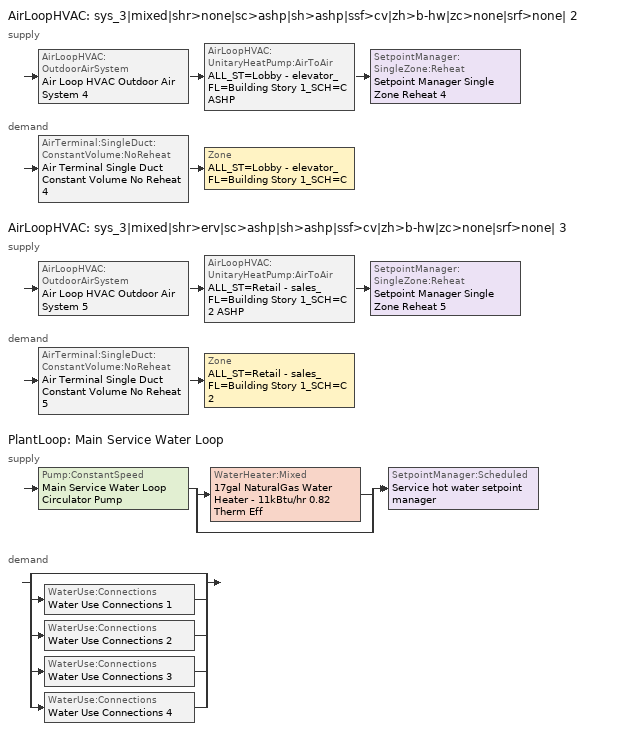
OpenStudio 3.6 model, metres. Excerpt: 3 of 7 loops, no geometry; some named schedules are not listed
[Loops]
AirLoopHVAC 'sys_3|mixed|shr>none|sc>ashp|sh>ashp|ssf>cv|zh>b-hw|zc>none|srf>none| 2'
 supply: AirLoopHVAC:OutdoorAirSystem 'Air Loop HVAC Outdoor Air System 4' > AirLoopHVAC:UnitaryHeatPump:AirToAir 'ALL_ST=Lobby - elevator_FL=Building Story 1_SCH=C ASHP' > SetpointManager:SingleZone:Reheat 'Setpoint Manager Single Zone Reheat 4'
 demand: AirTerminal:SingleDuct:ConstantVolume:NoReheat 'Air Terminal Single Duct Constant Volume No Reheat 4' > Zone 'ALL_ST=Lobby - elevator_FL=Building Story 1_SCH=C'
AirLoopHVAC 'sys_3|mixed|shr>erv|sc>ashp|sh>ashp|ssf>cv|zh>b-hw|zc>none|srf>none| 3'
 supply: AirLoopHVAC:OutdoorAirSystem 'Air Loop HVAC Outdoor Air System 5' > AirLoopHVAC:UnitaryHeatPump:AirToAir 'ALL_ST=Retail - sales_FL=Building Story 1_SCH=C 2 ASHP' > SetpointManager:SingleZone:Reheat 'Setpoint Manager Single Zone Reheat 5'
 demand: AirTerminal:SingleDuct:ConstantVolume:NoReheat 'Air Terminal Single Duct Constant Volume No Reheat 5' > Zone 'ALL_ST=Retail - sales_FL=Building Story 1_SCH=C 2'
PlantLoop 'Main Service Water Loop'
 supply: Pump:ConstantSpeed 'Main Service Water Loop Circulator Pump' > split
  | WaterHeater:Mixed '17gal NaturalGas Water Heater - 11kBtu/hr 0.82 Therm Eff'
  | bypass
  join > SetpointManager:Scheduled 'Service hot water setpoint manager'
 demand: split
  | bypass
  | WaterUse:Connections 'Water Use Connections 1'
  | WaterUse:Connections 'Water Use Connections 2'
  | WaterUse:Connections 'Water Use Connections 3'
  | WaterUse:Connections 'Water Use Connections 4'
[Sizing:Zone] Zone Cooling Design Supply Air Temperature Input Method=TemperatureDifference; Zone Cooling Design Supply Air Temperature {C}=14; Zone Cooling Design Supply Air Temperature Difference {deltaC}=11; Zone Heating Design Supply Air Temperature Input Method=TemperatureDifference; Zone Heating Design Supply Air Temperature {C}=40; Zone Heating Design Supply Air Temperature Difference {deltaC}=21; Zone Cooling Design Supply Air Humidity Ratio {kg-H2O/kg-air}=0.0085; Zone Heating Design Supply Air Humidity Ratio {kg-H2O/kg-air}=0.008; Zone Heating Sizing Factor=1.3; Zone Cooling Sizing Factor=1; Cooling Design Air Flow Method=DesignDay; Heating Design Air Flow Method=DesignDay; Account for Dedicated Outdoor Air System=No; Dedicated Outdoor Air System Control Strategy=NeutralSupplyAir; Dedicated Outdoor Air Low Setpoint Temperature for Design {C}=autosize; Dedicated Outdoor Air High Setpoint Temperature for Design {C}=autosize; Zone Load Sizing Method=Sensible Load Only No Latent Load; Zone Latent Cooling Design Supply Air Humidity Ratio Input Method=HumidityRatioDifference; Zone Cooling Design Supply Air Humidity Ratio Difference {kgWater/kgDryAir}=0.005; Zone Latent Heating Design Supply Air Humidity Ratio Input Method=HumidityRatioDifference; Zone Humidification Design Supply Air Humidity Ratio Difference {kgWater/kgDryAir}=0.005
ALL_ST=Lobby - elevator_FL=Building Story 1_SCH=C; ALL_ST=Retail - sales_FL=Building Story 1_SCH=C 2
[Zone equipment]
ALL_ST=Lobby - elevator_FL=Building Story 1_SCH=C: Zone HVAC Baseboard Convective Water 4, Air Terminal Single Duct Constant Volume No Reheat 4
ALL_ST=Retail - sales_FL=Building Story 1_SCH=C 2: Zone HVAC Baseboard Convective Water 5, Air Terminal Single Duct Constant Volume No Reheat 5
[PlantLoop]
Main Service Water Loop: Glycol Concentration=0; Maximum Loop Temperature {C}=60; Minimum Loop Temperature {C}=10; Plant Loop Volume {m3}=Autocalculate; Load Distribution Scheme=Optimal
[Sizing:Plant]
Main Service Water Loop: Loop Type=Heating; Design Loop Exit Temperature {C}=60; Loop Design Temperature Difference {deltaC}=5; Sizing Option=NonCoincident; Zone Timesteps in Averaging Window=1; Coincident Sizing Factor Mode=None
[AirLoopHVAC] Design Supply Air Flow Rate {m3/s}=autosize; Design Return Air Flow Fraction of Supply Air Flow=1
Name | Availability Schedule
sys_3|mixed|shr>none|sc>ashp|sh>ashp|ssf>cv|zh>b-hw|zc>none|srf>none| 2 | sys_3|mixed|shr>none|sc>ashp|sh>ashp|ssf>cv|zh>b-hw|zc>none|srf>none| 2 Occ Sch
sys_3|mixed|shr>erv|sc>ashp|sh>ashp|ssf>cv|zh>b-hw|zc>none|srf>none| 3 | sys_3|mixed|shr>none|sc>ashp|sh>ashp|ssf>cv|zh>b-hw|zc>none|srf>none| 3 Occ Sch
[Sizing:System] Type of Load to Size On=Sensible; Design Outdoor Air Flow Rate {m3/s}=Autosize; Central Heating Maximum System Air Flow Ratio=1; Preheat Design Temperature {C}=7; Preheat Design Humidity Ratio {kg-H2O/kg-Air}=0.008; Precool Design Temperature {C}=13; Precool Design Humidity Ratio {kg-H2O/kg-Air}=0.008; Central Cooling Design Supply Air Temperature {C}=13; Central Heating Design Supply Air Temperature {C}=43; Sizing Option=NonCoincident; 100% Outdoor Air in Cooling=No; 100% Outdoor Air in Heating=No; Central Cooling Design Supply Air Humidity Ratio {kg-H2O/kg-Air}=0.0085; Central Heating Design Supply Air Humidity Ratio {kg-H2O/kg-Air}=0.008; Cooling Design Air Flow Method=DesignDay; Cooling Design Air Flow Rate {m3/s}=0; Heating Design Air Flow Method=DesignDay; Heating Design Air Flow Rate {m3/s}=0; System Outdoor Air Method=ZoneSum; Zone Maximum Outdoor Air Fraction=1; Cooling Supply Air Flow Rate Per Floor Area {m3/s-m2}=0.00996765; Cooling Fraction of Autosized Cooling Supply Air Flow Rate=1; Cooling Supply Air Flow Rate Per Unit Cooling Capacity {m3/s-W}=3.94755e-05; Heating Supply Air Flow Rate Per Floor Area {m3/s-m2}=0.00996765; Heating Fraction of Autosized Heating Supply Air Flow Rate=1; Heating Fraction of Autosized Cooling Supply Air Flow Rate=1; Heating Supply Air Flow Rate Per Unit Heating Capacity {m3/s-W}=3.15882e-05; Cooling Design Capacity Method=CoolingDesignCapacity; Cooling Design Capacity {W}=autosize; Cooling Design Capacity Per Floor Area {W/m2}=234.7; Fraction of Autosized Cooling Design Capacity=1; Heating Design Capacity Method=HeatingDesignCapacity; Heating Design Capacity {W}=autosize; Heating Design Capacity Per Floor Area {W/m2}=157; Fraction of Autosized Heating Design Capacity=1; Central Cooling Capacity Control Method=OnOff; Occupant Diversity=autosize
sys_3|mixed|shr>none|sc>ashp|sh>ashp|ssf>cv|zh>b-hw|zc>none|srf>none| 2; sys_3|mixed|shr>erv|sc>ashp|sh>ashp|ssf>cv|zh>b-hw|zc>none|srf>none| 3
[Fan:OnOff] Availability Schedule=Always On Discrete; Fan Total Efficiency=0.39975; Maximum Flow Rate {m3/s}=autosize; Motor Efficiency=0.615; Motor In Airstream Fraction=1
Name | Pressure Rise {Pa} | Fan Power Ratio Function of Speed Ratio Curve | Fan Efficiency Ratio Function of Speed Ratio Curve
Fan On Off 4 | 622.722 | Fan On Off Power Curve 3 | Fan On Off Efficiency Curve 3
Fan On Off 5 | 1110.94 | Fan On Off Power Curve 4 | Fan On Off Efficiency Curve 4
[Coil:Cooling:DX:SingleSpeed] Availability Schedule=Always On Discrete; Rated Total Cooling Capacity {W}=autosize; Rated Sensible Heat Ratio=autosize; Rated Air Flow Rate {m3/s}=autosize; Rated Evaporator Fan Power Per Volume Flow Rate 2017 {W/(m3/s)}=773.3; Rated Evaporator Fan Power Per Volume Flow Rate 2023 {W/(m3/s)}=934.4; Total Cooling Capacity Function of Temperature Curve=DXCOOL-NECB2011-REF-CAPFT; Total Cooling Capacity Function of Flow Fraction Curve=DXCOOL-NECB2011-REF-CAPFFLOW; Energy Input Ratio Function of Temperature Curve=DXCOOL-NECB2011-REF-COOLEIRFT; Energy Input Ratio Function of Flow Fraction Curve=DXCOOL-NECB2011-REF-COOLEIRFFLOW; Part Load Fraction Correlation Curve=DXCOOL-NECB2011-REF-COOLPLFFPLR; Minimum Outdoor Dry-Bulb Temperature for Compressor Operation {C}=-25; Nominal Time for Condensate Removal to Begin {s}=0; Ratio of Initial Moisture Evaporation Rate and Steady State Latent Capacity=0; Maximum Cycling Rate {cycles/hr}=0; Latent Capacity Time Constant {s}=0; Condenser Type=AirCooled; Evaporative Condenser Effectiveness=0.9; Evaporative Condenser Air Flow Rate {m3/s}=autosize; Evaporative Condenser Pump Rated Power Consumption {W}=autosize; Crankcase Heater Capacity {W}=0; Maximum Outdoor Dry-Bulb Temperature for Crankcase Heater Operation {C}=10; Basin Heater Capacity {W/K}=0; Basin Heater Setpoint Temperature {C}=2
Name | Rated COP {W/W}
CoilCoolingDXSingleSpeed_ashp 3 13kBtu/hr 10.0EER | 3.46588
CoilCoolingDXSingleSpeed_ashp 4 435kBtu/hr 7.94EER | 2.78
[Coil:Heating:DX:SingleSpeed] Availability Schedule=Always On Discrete; Rated Air Flow Rate {m3/s}=Autosize; Rated Supply Fan Power Per Volume Flow Rate 2017 {W/(m3/s)}=773.3; Rated Supply Fan Power Per Volume Flow Rate 2023 {W/(m3/s)}=934.4; Total Heating Capacity Function of Temperature Curve=DXHEAT-NECB2011-REF-CAPFT; Total Heating Capacity Function of Flow Fraction Curve=DXHEAT-NECB2011-REF-CAPFFLOW; Energy Input Ratio Function of Temperature Curve=DXHEAT-NECB2011-REF-EIRFT; Energy Input Ratio Function of Flow Fraction Curve=DXHEAT-NECB2011-REF-EIRFFLOW; Part Load Fraction Correlation Curve=DXHEAT-NECB2011-REF-PLFFPLR; Minimum Outdoor Dry-Bulb Temperature for Compressor Operation {C}=-10; Defrost Strategy=Resistive; Defrost Control=Timed; Defrost Time Period Fraction=0.166667; Resistive Defrost Heater Capacity {W}=2000
Name | Rated Total Heating Capacity {W} | Rated COP {W/W}
CoilHeatingDXSingleSpeed_ashp 3 10 Clg kBtu/hr 3.1COPH | 2793.82 | 3.29657
CoilHeatingDXSingleSpeed_ashp 4 315 Clg kBtu/hr 3.2COPH | 92345.5 | 3.54763
[Controller:OutdoorAir] Minimum Outdoor Air Flow Rate {m3/s}=autosize; Maximum Outdoor Air Flow Rate {m3/s}=Autosize; Economizer Control Action Type=ModulateFlow; Lockout Type=NoLockout; Minimum Limit Type=FixedMinimum; High Humidity Control=No
Name | Economizer Control Type | Economizer Maximum Limit Dry-Bulb Temperature {C} | Economizer Maximum Limit Enthalpy {J/kg} | Economizer Minimum Limit Dry-Bulb Temperature {C} | Minimum Outdoor Air Schedule | Controller Mechanical Ventilation | Heat Recovery Bypass Control Type
Controller Outdoor Air 4 | NoEconomizer | 28 | 64000 | -100 | sys_3|mixed|shr>none|sc>ashp|sh>ashp|ssf>cv|zh>b-hw|zc>none|srf>none| 2 Occ Sch | Controller Mechanical Ventilation 4 | BypassWhenWithinEconomizerLimits
Controller Outdoor Air 5 | DifferentialEnthalpy |  |  |  | sys_3|mixed|shr>none|sc>ashp|sh>ashp|ssf>cv|zh>b-hw|zc>none|srf>none| 3 Occ Sch | Controller Mechanical Ventilation 5 | BypassWhenOAFlowGreaterThanMinimum
[Controller:MechanicalVentilation] Availability Schedule=Always On Discrete; System Outdoor Air Method=ZoneSum
Controller Mechanical Ventilation 4; Controller Mechanical Ventilation 5
[AirLoopHVAC:OutdoorAirSystem]
Name | Controller
Air Loop HVAC Outdoor Air System 4 | Controller Outdoor Air 4
Air Loop HVAC Outdoor Air System 5 | Controller Outdoor Air 5
[Coil:Heating:Electric] Availability Schedule=Always On Discrete
Coil Heating Electric 4; Coil Heating Electric 5
[AirLoopHVAC:UnitaryHeatPump:AirToAir] Availability Schedule=Always On Discrete; Supply Air Flow Rate During Cooling Operation {m3/s}=Autosize; Supply Air Flow Rate During Heating Operation {m3/s}=Autosize; Maximum Supply Air Temperature from Supplemental Heater {C}=Autosize
Name | Controlling Zone or Thermostat Location | Supply Air Fan | Heating Coil | Cooling Coil | Supplemental Heating Coil | Supply Air Fan Operating Mode Schedule
ALL_ST=Lobby - elevator_FL=Building Story 1_SCH=C ASHP | ALL_ST=Lobby - elevator_FL=Building Story 1_SCH=C | Fan On Off 4 | CoilHeatingDXSingleSpeed_ashp 3 10 Clg kBtu/hr 3.1COPH | CoilCoolingDXSingleSpeed_ashp 3 13kBtu/hr 10.0EER | Coil Heating Electric 4 | sys_3|mixed|shr>none|sc>ashp|sh>ashp|ssf>cv|zh>b-hw|zc>none|srf>none| 2 Occ Sch
ALL_ST=Retail - sales_FL=Building Story 1_SCH=C 2 ASHP | ALL_ST=Retail - sales_FL=Building Story 1_SCH=C 2 | Fan On Off 5 | CoilHeatingDXSingleSpeed_ashp 4 315 Clg kBtu/hr 3.2COPH | CoilCoolingDXSingleSpeed_ashp 4 435kBtu/hr 7.94EER | Coil Heating Electric 5 | sys_3|mixed|shr>none|sc>ashp|sh>ashp|ssf>cv|zh>b-hw|zc>none|srf>none| 3 Occ Sch
[SetpointManager:SingleZone:Reheat] Minimum Supply Air Temperature {C}=13; Maximum Supply Air Temperature {C}=43
Name | Control Zone | Setpoint Node or NodeList
Setpoint Manager Single Zone Reheat 4 | ALL_ST=Lobby - elevator_FL=Building Story 1_SCH=C | sys_3|mixed|shr>none|sc>ashp|sh>ashp|ssf>cv|zh>b-hw|zc>none|srf>none| 2 Supply Outlet Node
Setpoint Manager Single Zone Reheat 5 | ALL_ST=Retail - sales_FL=Building Story 1_SCH=C 2 | sys_3|mixed|shr>erv|sc>ashp|sh>ashp|ssf>cv|zh>b-hw|zc>none|srf>none| 3 Supply Outlet Node
[AirTerminal:SingleDuct:ConstantVolume:NoReheat] Availability Schedule=Always On Discrete; Maximum Air Flow Rate {m3/s}=AutoSize
Air Terminal Single Duct Constant Volume No Reheat 4; Air Terminal Single Duct Constant Volume No Reheat 5
[SetpointManager:Scheduled]
Service hot water setpoint manager: Control Variable=Temperature; Schedule=Service Water Loop Temp - 140F; Setpoint Node or NodeList=Main Service Water Loop Supply Outlet Node
[Pump:ConstantSpeed]
Main Service Water Loop Circulator Pump: Rated Flow Rate {m3/s}=autosize; Rated Pump Head {Pa}=1823.55; Rated Power Consumption {W}=autosize; Motor Efficiency=0.7; Fraction of Motor Inefficiencies to Fluid Stream=0; Pump Control Type=Intermittent; Design Power Sizing Method=PowerPerFlowPerPressure; Design Electric Power per Unit Flow Rate {W/(m3/s)}=348701.1; Design Shaft Power per Unit Flow Rate per Unit Head {W-s/m3-Pa}=1.28205
[WaterHeater:Mixed]
17gal NaturalGas Water Heater - 11kBtu/hr 0.82 Therm Eff: Tank Volume {m3}=0.0625907; Setpoint Temperature Schedule=Service Water Loop Temp - 140F; Deadband Temperature Difference {deltaC}=2; Maximum Temperature Limit {C}=60; Heater Control Type=Cycle; Heater Maximum Capacity {W}=3270.36; Heater Fuel Type=NaturalGas; Heater Thermal Efficiency=0.82; Part Load Factor Curve=SWH-EFFFPLR-NECB2011; Off Cycle Parasitic Fuel Consumption Rate {W}=15.2719; Off Cycle Parasitic Fuel Type=NaturalGas; Off Cycle Parasitic Heat Fraction to Tank=0.8; On Cycle Parasitic Fuel Consumption Rate {W}=15.2719; On Cycle Parasitic Fuel Type=NaturalGas; On Cycle Parasitic Heat Fraction to Tank=0; Ambient Temperature Indicator=Schedule; Ambient Temperature Schedule=Water Heater Ambient Temp Schedule - 70.0f; Off Cycle Loss Coefficient to Ambient Temperature {W/K}=0.685556; On Cycle Loss Coefficient to Ambient Temperature {W/K}=0.685556; Use Side Effectiveness=1; Source Side Effectiveness=1; Use Side Design Flow Rate {m3/s}=autosize; Source Side Design Flow Rate {m3/s}=autosize; Indirect Water Heating Recovery Time {hr}=1.5; Source Side Flow Control Mode=IndirectHeatPrimarySetpoint
[WaterHeater:Sizing]
17gal NaturalGas Water Heater - 11kBtu/hr 0.82 Therm Eff: Design Mode=PeakDraw; Time Storage Can Meet Peak Draw {hr}=0.538503; Time for Tank Recovery {hr}=0; Nominal Tank Volume for Autosizing Plant Connections {m3}=1
[WaterUse:Connections] Drain Water Heat Exchanger Type=None; Drain Water Heat Exchanger Destination=Plant
Name | Water Use Equipment Name 1
Water Use Connections 1 | Back_space Service Water Use 0.1gal/min
Water Use Connections 2 | Core_retail Service Water Use 0.18gal/min
Water Use Connections 3 | Front_retail Service Water Use 0.02gal/min
Water Use Connections 4 | Point_of_sale Service Water Use 0.02gal/min
[WaterUse:Equipment:Definition]
Name | Peak Flow Rate {m3/s} | Target Temperature Schedule | Sensible Fraction Schedule | Latent Fraction Schedule
Back_space Service Water Use Def 0.1gal/min | 6.1346e-06 | Schedule Ruleset 5 | Schedule Ruleset 3 | Schedule Ruleset 4
Core_retail Service Water Use Def 0.18gal/min | 1.14419e-05 | Schedule Ruleset 8 | Schedule Ruleset 6 | Schedule Ruleset 7
Front_retail Service Water Use Def 0.02gal/min | 1.07814e-06 | Schedule Ruleset 11 | Schedule Ruleset 9 | Schedule Ruleset 10
Point_of_sale Service Water Use Def 0.02gal/min | 1.07814e-06 | Schedule Ruleset 14 | Schedule Ruleset 12 | Schedule Ruleset 13
[WaterUse:Equipment]
Name | Water Use Equipment Definition | Space | Flow Rate Fraction Schedule
Back_space Service Water Use 0.1gal/min | Back_space Service Water Use Def 0.1gal/min | Back_Space | NECB-E-Service Water Heating
Core_retail Service Water Use 0.18gal/min | Core_retail Service Water Use Def 0.18gal/min | Core_Retail | NECB-C-Service Water Heating
Front_retail Service Water Use 0.02gal/min | Front_retail Service Water Use Def 0.02gal/min | Front_Retail | NECB-C-Service Water Heating
Point_of_sale Service Water Use 0.02gal/min | Point_of_sale Service Water Use Def 0.02gal/min | Point_Of_Sale | NECB-C-Service Water Heating
[Schedule:Ruleset]
Service Water Loop Temp - 140F: Default Day Schedule=Service Water Loop Temp - 140F Default
Water Heater Ambient Temp Schedule - 70.0f: Default Day Schedule=Water Heater Ambient Temp Schedule - 70.0f Default
Schedule Ruleset 3: Default Day Schedule=Schedule Day 5
Schedule Ruleset 4: Default Day Schedule=Schedule Day 6
Schedule Ruleset 5: Default Day Schedule=Schedule Day 7
NECB-E-Service Water Heating: Default Day Schedule=NECB-E-Service Water Heating Default
Schedule Ruleset 6: Default Day Schedule=Schedule Day 8
Schedule Ruleset 7: Default Day Schedule=Schedule Day 9
Schedule Ruleset 8: Default Day Schedule=Schedule Day 10
NECB-C-Service Water Heating: Default Day Schedule=NECB-C-Service Water Heating Default
Schedule Ruleset 9: Default Day Schedule=Schedule Day 11
Schedule Ruleset 10: Default Day Schedule=Schedule Day 12
Schedule Ruleset 11: Default Day Schedule=Schedule Day 13
Schedule Ruleset 12: Default Day Schedule=Schedule Day 14
Schedule Ruleset 13: Default Day Schedule=Schedule Day 15
Schedule Ruleset 14: Default Day Schedule=Schedule Day 16
sys_3|mixed|shr>none|sc>ashp|sh>ashp|ssf>cv|zh>b-hw|zc>none|srf>none| 2 Occ Sch: Default Day Schedule=sys_3|mixed|shr>none|sc>ashp|sh>ashp|ssf>cv|zh>b-hw|zc>none|srf>none| 2 Occ Sch Default; Summer Design Day Schedule=sys_3|mixed|shr>none|sc>ashp|sh>ashp|ssf>cv|zh>b-hw|zc>none|srf>none| 2 Occ Sch Summer Design Day; Winter Design Day Schedule=sys_3|mixed|shr>none|sc>ashp|sh>ashp|ssf>cv|zh>b-hw|zc>none|srf>none| 2 Occ Sch Winter Design Day
sys_3|mixed|shr>none|sc>ashp|sh>ashp|ssf>cv|zh>b-hw|zc>none|srf>none| 3 Occ Sch: Default Day Schedule=sys_3|mixed|shr>none|sc>ashp|sh>ashp|ssf>cv|zh>b-hw|zc>none|srf>none| 3 Occ Sch Default; Summer Design Day Schedule=sys_3|mixed|shr>none|sc>ashp|sh>ashp|ssf>cv|zh>b-hw|zc>none|srf>none| 3 Occ Sch Summer Design Day; Winter Design Day Schedule=sys_3|mixed|shr>none|sc>ashp|sh>ashp|ssf>cv|zh>b-hw|zc>none|srf>none| 3 Occ Sch Winter Design Day
[Schedule:Day]
Service Water Loop Temp - 140F Default; Schedule Day 7; Schedule Day 10; Schedule Day 13; Schedule Day 16: 24, 0, 60
Water Heater Ambient Temp Schedule - 70.0f Default: 24, 0, 21.1111
Schedule Day 5; Schedule Day 8; Schedule Day 11: 24, 0, 0.2
Schedule Day 6; NECB-E-Service Water Heating Sun|Hol Day; Schedule Day 9; Schedule Day 12: 24, 0, 0.05
NECB-E-Service Water Heating Default; NECB-E-Service Water Heating Default|Wkdy Day: 8, 0, 0.05, 9, 0, 0.1, 10, 0, 0.4, 12, 0, 0.5, 13, 0, 0.7, 14, 0, 0.9, 15, 0, 0.8, 16, 0, 0.7, 17, 0, 0.8, 18, 0, 0.3, 24, 0, 0.05
NECB-E-Service Water Heating Sat Day: 10, 0, 0.05, 12, 0, 0.2, 13, 0, 0.4, 16, 0, 0.2, 24, 0, 0.05
NECB-C-Service Water Heating Default; NECB-C-Service Water Heating Default|Wkdy Day: 8, 0, 0.05, 9, 0, 0.1, 10, 0, 0.2, 11, 0, 0.3, 12, 0, 0.4, 16, 0, 0.8, 17, 0, 0.6, 18, 0, 0.4, 19, 0, 0.3, 21, 0, 0.2, 24, 0, 0.05
NECB-C-Service Water Heating Sat Day: 8, 0, 0.05, 9, 0, 0.1, 10, 0, 0.2, 11, 0, 0.3, 12, 0, 0.5, 16, 0, 0.9, 17, 0, 0.7, 18, 0, 0.5, 19, 0, 0.3, 21, 0, 0.2, 24, 0, 0.05
NECB-C-Service Water Heating Sun|Hol Day: 10, 0, 0.05, 11, 0, 0.1, 12, 0, 0.2, 13, 0, 0.4, 15, 0, 0.8, 16, 0, 0.6, 17, 0, 0.4, 18, 0, 0.3, 19, 0, 0.2, 24, 0, 0.05
sys_3|mixed|shr>none|sc>ashp|sh>ashp|ssf>cv|zh>b-hw|zc>none|srf>none| 2 Occ Sch Default; sys_3|mixed|shr>none|sc>ashp|sh>ashp|ssf>cv|zh>b-hw|zc>none|srf>none| 3 Occ Sch Default: 9, 0, 0, 21, 0, 1, 24, 0, 0
sys_3|mixed|shr>none|sc>ashp|sh>ashp|ssf>cv|zh>b-hw|zc>none|srf>none| 2 Occ Sch Winter Design Day; sys_3|mixed|shr>none|sc>ashp|sh>ashp|ssf>cv|zh>b-hw|zc>none|srf>none| 2 Occ Sch Summer Design Day; sys_3|mixed|shr>none|sc>ashp|sh>ashp|ssf>cv|zh>b-hw|zc>none|srf>none| 3 Occ Sch Winter Design Day; sys_3|mixed|shr>none|sc>ashp|sh>ashp|ssf>cv|zh>b-hw|zc>none|srf>none| 3 Occ Sch Summer Design Day: 24, 0, 1
sys_3|mixed|shr>none|sc>ashp|sh>ashp|ssf>cv|zh>b-hw|zc>none|srf>none| 2 Occ Sch Sunday; sys_3|mixed|shr>none|sc>ashp|sh>ashp|ssf>cv|zh>b-hw|zc>none|srf>none| 3 Occ Sch Sunday: 11, 0, 0, 19, 0, 1, 24, 0, 0
[Schedule:Rule] Date Specification Type=DateRange; Start Month=1; Start Day=1; End Month=12; End Day=31
Name | Schedule Ruleset | Rule Order | Day Schedule | Apply Monday | Apply Tuesday | Apply Wednesday | Apply Thursday | Apply Friday | Apply Saturday | Apply Sunday
Schedule Rule 32 | NECB-E-Service Water Heating | 2 | NECB-E-Service Water Heating Default|Wkdy Day | Yes | Yes | Yes | Yes | Yes
Schedule Rule 33 | NECB-E-Service Water Heating | 1 | NECB-E-Service Water Heating Sat Day |  |  |  |  |  | Yes
Schedule Rule 34 | NECB-E-Service Water Heating | 0 | NECB-E-Service Water Heating Sun|Hol Day |  |  |  |  |  |  | Yes
Schedule Rule 35 | NECB-C-Service Water Heating | 2 | NECB-C-Service Water Heating Default|Wkdy Day | Yes | Yes | Yes | Yes | Yes
Schedule Rule 36 | NECB-C-Service Water Heating | 1 | NECB-C-Service Water Heating Sat Day |  |  |  |  |  | Yes
Schedule Rule 37 | NECB-C-Service Water Heating | 0 | NECB-C-Service Water Heating Sun|Hol Day |  |  |  |  |  |  | Yes
sys_3|mixed|shr>none|sc>ashp|sh>ashp|ssf>cv|zh>b-hw|zc>none|srf>none| 2 Occ Sch Sunday Rule | sys_3|mixed|shr>none|sc>ashp|sh>ashp|ssf>cv|zh>b-hw|zc>none|srf>none| 2 Occ Sch | 0 | sys_3|mixed|shr>none|sc>ashp|sh>ashp|ssf>cv|zh>b-hw|zc>none|srf>none| 2 Occ Sch Sunday |  |  |  |  |  |  | Yes
sys_3|mixed|shr>none|sc>ashp|sh>ashp|ssf>cv|zh>b-hw|zc>none|srf>none| 3 Occ Sch Sunday Rule | sys_3|mixed|shr>none|sc>ashp|sh>ashp|ssf>cv|zh>b-hw|zc>none|srf>none| 3 Occ Sch | 0 | sys_3|mixed|shr>none|sc>ashp|sh>ashp|ssf>cv|zh>b-hw|zc>none|srf>none| 3 Occ Sch Sunday |  |  |  |  |  |  | Yes
[Schedule:Constant]
Always On Discrete: Value=1
[Curve:Exponent] Coefficient1 Constant=1; Coefficient2 Constant=0; Coefficient3 Constant=0; Minimum Value of x=0; Maximum Value of x=1
Fan On Off Power Curve 3; Fan On Off Power Curve 4
[Curve:Cubic]
Name | Coefficient1 Constant | Coefficient2 x | Coefficient3 x**2 | Coefficient4 x**3 | Minimum Value of x | Maximum Value of x
Fan On Off Efficiency Curve 3; Fan On Off Efficiency Curve 4 | 1 | 0 | 0 | 0 | 0 | 1
DXHEAT-NECB2011-REF-CAPFT | 0.729009 | 0.0319275 | 0.000136404 | -8.748e-06 | -20 | 20
DXHEAT-NECB2011-REF-CAPFFLOW | 0.84 | 0.16 | 0 | 0 | 0.5 | 1.5
DXHEAT-NECB2011-REF-EIRFT | 1.2183 | -0.03612 | 0.00142 | -2.68e-05 | -20 | 20
DXHEAT-NECB2011-REF-PLFFPLR | 0.3696 | 2.3362 | -2.9577 | 1.2596 | 0.7 | 1
DXCOOL-NECB2011-REF-COOLPLFFPLR | 0.0277 | 4.9151 | -8.184 | 4.2702 | 0.7 | 1
SWH-EFFFPLR-NECB2011 | 0.7576 | 1.0071 | -1.4443 | 0.6844 | 0 | 1
[Curve:Biquadratic] Minimum Value of x=13; Maximum Value of x=24; Minimum Value of y=24; Maximum Value of y=46
Name | Coefficient1 Constant | Coefficient2 x | Coefficient3 x**2 | Coefficient4 y | Coefficient5 y**2 | Coefficient6 x*y
DXCOOL-NECB2011-REF-CAPFT | 0.867905 | 0.0142459 | 0.00055436 | -0.0075575 | 3.3e-05 | -0.0001918
DXCOOL-NECB2011-REF-COOLEIRFT | 0.114171 | 0.0281822 | -0.0004199 | 0.0214108 | 0.000161028 | -0.000679104
[Curve:Quadratic]
Name | Coefficient1 Constant | Coefficient2 x | Coefficient3 x**2 | Minimum Value of x | Maximum Value of x
DXHEAT-NECB2011-REF-EIRFFLOW | 1.3824 | -0.4336 | 0.0512 | 0 | 1
DXCOOL-NECB2011-REF-CAPFFLOW | 0.8 | 0.2 | 0 | 0.5 | 1.5
DXCOOL-NECB2011-REF-COOLEIRFFLOW | 1.1552 | -0.1808 | 0.0256 | 0.5 | 1.5
